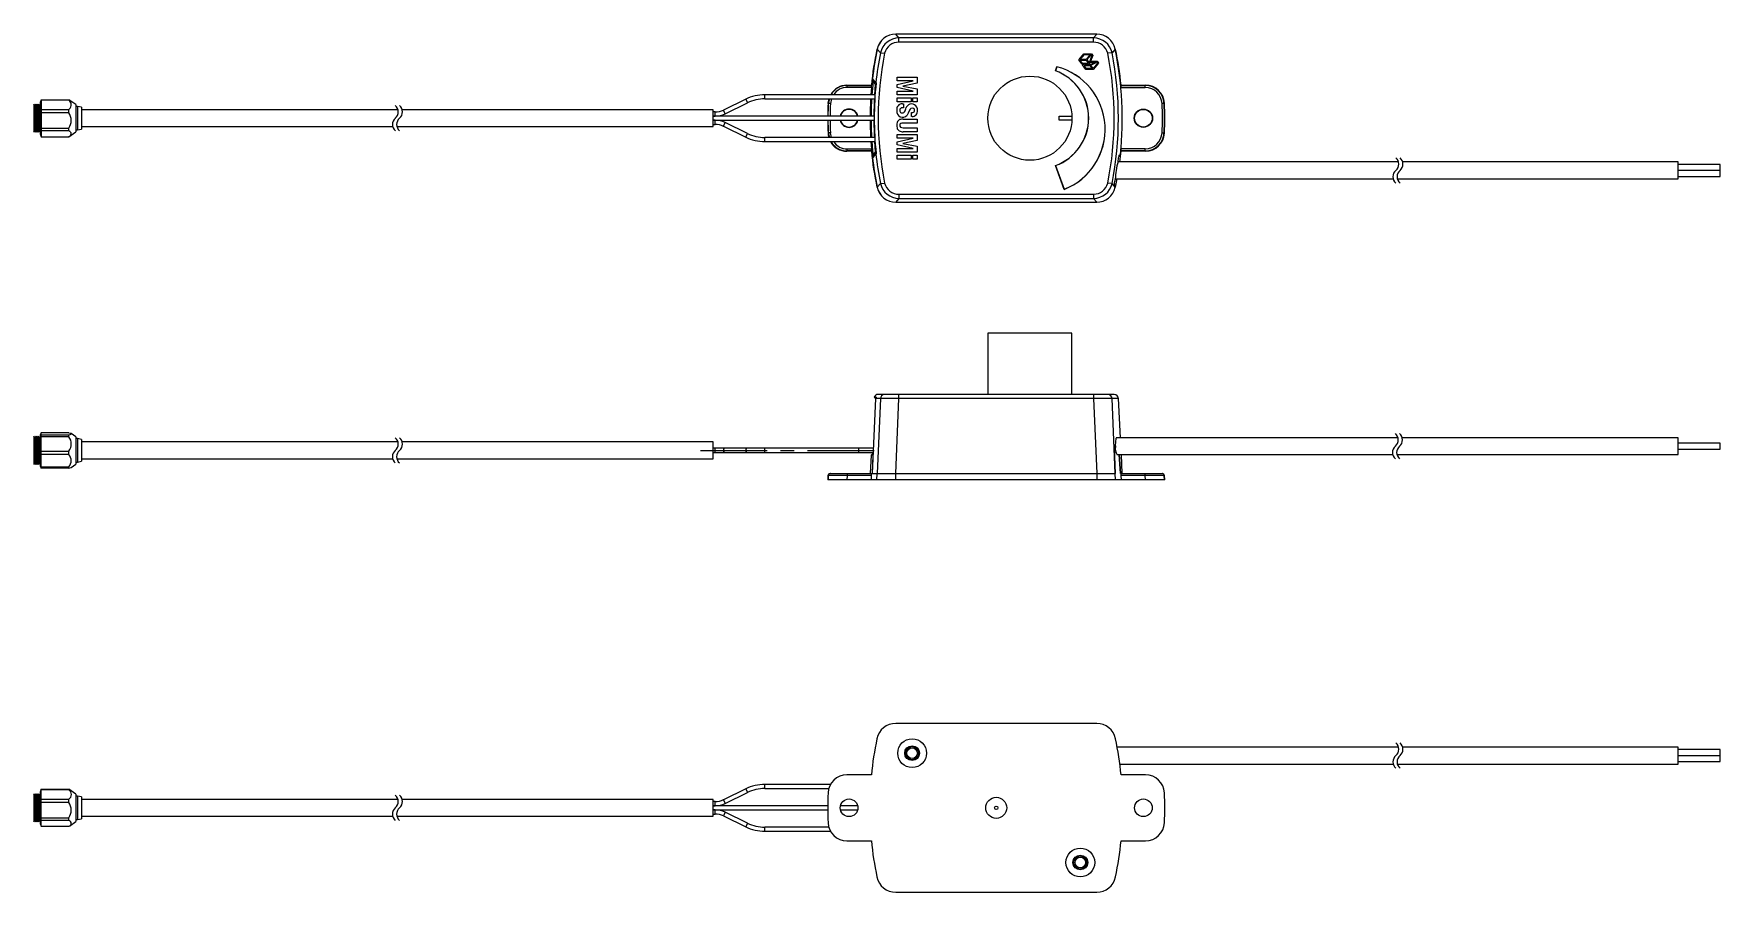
# Model space of a CAD drawing. Extents: x -3 to 865, y -8 to 246.
# Drawn here: x 463.9 to 865, y 22.9 to 227.1 of the extents above; entities that cross this region are included whole.
import ezdxf

# ---------------------------------------------------------------- set-up
doc = ezdxf.new("R2010")
doc.units = 0
doc.header["$LTSCALE"] = 0.5
doc.linetypes.add('CENTER', pattern=[50.8, 31.75, -6.35, 6.35, -6.35])
for name, color, linetype in [('MSM_CENTER', 1, 'CENTER'), ('MSM_CONTINUOUS', 7, 'CONTINUOUS'), ('MSM_NARROW', 5, 'CONTINUOUS')]:
    doc.layers.add(name, color=color, linetype=linetype)

msp = doc.modelspace()

# ---------------------------------------------------------------- linework, layer by layer
at = {"layer": 'MSM_CENTER'}
msp.add_line((622.5, 128), (666.63, 128), dxfattribs=at)
at = {"layer": 'MSM_CONTINUOUS'}
for p, q in [((716.71, 226.99), (668.92, 226.99)), ((669.69, 226.08), (668.92, 226.99)), ((668.93, 227.08), (716.71, 227.08)), ((668.93, 227), (668.93, 227.08)), ((716.71, 227), (668.93, 227)), ((715.95, 226.08), (669.69, 226.08)), ((669.69, 225.08), (669.69, 226.08)), ((715.95, 225.08), (669.69, 225.08)), ((716.71, 226.99), (715.95, 226.08)), ((715.95, 225.08), (715.95, 226.08)), ((716.71, 227.08), (716.71, 227)), ((664.44, 223.44), (664.52, 223.42)), ((664.53, 223.42), (665.28, 222.54)), ((665.28, 222.54), (666.28, 222.43)), ((712.47, 220.86), (713.69, 222.33)), ((713.23, 219.83), (712.47, 220.86)), ((712.77, 220.76), (714.2, 220.76)), ((713.32, 220.03), (712.77, 220.76)), ((712.79, 220.95), (713.78, 222.14)), ((714.21, 220.95), (712.79, 220.95)), ((713.69, 222.33), (715.47, 222.33)), ((713.78, 222.14), (715.2, 222.14)), ((714.2, 220.76), (714.75, 220.03)), ((715.2, 222.14), (714.21, 220.95)), ((714.37, 220.84), (715.4, 222.08)), ((714.37, 220.84), (714.9, 220.13)), ((715.56, 221.87), (714.9, 220.13)), ((715.78, 221.9), (715.26, 220.54)), ((715.4, 222.08), (715.56, 221.87)), ((715.47, 222.33), (715.78, 221.9)), ((720.36, 222.53), (719.36, 222.43)), ((721.11, 223.42), (720.36, 222.53)), ((721.19, 223.44), (721.11, 223.42)), ((669.25, 216.74), (673.99, 216.74)), ((669.25, 215.87), (669.25, 216.74)), ((673.99, 216.74), (673.99, 215.32)), ((706.9, 218.27), (707.25, 219.23)), ((706.92, 218.28), (706.9, 218.27)), ((707.26, 219.22), (706.92, 218.28)), ((707.26, 219.22), (707.25, 219.23)), ((713.23, 219.83), (713.71, 219.84)), ((714.75, 220.03), (713.32, 220.03)), ((713.71, 219.84), (713.37, 219.65)), ((714.15, 218.6), (713.37, 219.65)), ((714.24, 218.8), (713.7, 219.52)), ((713.7, 219.52), (715.12, 219.52)), ((714.14, 219.84), (713.91, 219.72)), ((715.16, 219.72), (713.91, 219.72)), ((714.14, 219.84), (715, 219.83)), ((715.9, 218.6), (714.15, 218.6)), ((715.66, 218.8), (714.24, 218.8)), ((715, 219.83), (715.19, 220.35)), ((715.12, 219.52), (715.66, 218.8)), ((716.37, 220.35), (715.16, 219.72)), ((715.19, 220.35), (716.37, 220.35)), ((715.26, 220.54), (716.8, 220.54)), ((715.31, 219.58), (716.71, 220.32)), ((715.86, 218.84), (715.31, 219.58)), ((716.89, 220.08), (715.86, 218.84)), ((717.14, 220.08), (715.9, 218.6)), ((716.71, 220.32), (716.89, 220.08)), ((716.8, 220.54), (717.14, 220.08)), ((657.31, 214.83), (657.36, 214.77)), ((657.31, 214.83), (663.12, 214.83)), ((657.36, 214.77), (663.17, 214.77)), ((657.36, 214.28), (657.36, 214.77)), ((663.15, 214.28), (657.36, 214.28)), ((663.15, 214.28), (663.01, 212.57)), ((663.17, 214.77), (663.12, 214.83)), ((663.36, 214.04), (663.24, 212.57)), ((663.53, 215.79), (663.36, 216.32)), ((663.53, 215.79), (663.36, 214.04)), ((664.19, 215.47), (663.38, 216.39)), ((664.13, 215.07), (663.53, 215.79)), ((663.91, 212.57), (664.13, 215.07)), ((664.26, 215.39), (664.19, 215.47)), ((673.03, 215.87), (669.25, 215.87)), ((669.25, 215.01), (673.03, 215.87)), ((669.25, 214.27), (669.25, 215.01)), ((673.09, 213.41), (669.25, 214.27)), ((669.25, 213.41), (673.09, 213.41)), ((669.25, 212.54), (669.25, 213.41)), ((673.99, 215.32), (670.64, 214.65)), ((670.64, 214.65), (673.99, 213.95)), ((673.99, 213.95), (673.99, 212.54)), ((722.46, 214.77), (722.51, 214.83)), ((722.46, 214.77), (728.28, 214.77)), ((722.49, 214.28), (728.28, 214.28)), ((722.51, 214.83), (728.33, 214.83)), ((728.33, 214.83), (728.28, 214.77)), ((728.28, 214.53), (728.28, 214.77)), ((728.28, 214.28), (728.28, 214.53)), ((464.12, 210.09), (463.97, 210.36)), ((463.97, 210.36), (463.97, 203.64)), ((464.25, 210.09), (464.12, 210.09)), ((464.12, 210.09), (464.12, 203.91)), ((464.41, 210.36), (464.25, 210.09)), ((464.25, 210.09), (464.25, 203.91)), ((464.41, 210.36), (464.41, 203.64)), ((464.63, 210.09), (464.47, 210.36)), ((464.47, 210.36), (464.47, 203.64)), ((464.75, 210.09), (464.63, 210.09)), ((464.63, 210.09), (464.63, 203.91)), ((464.91, 210.36), (464.75, 210.09)), ((464.75, 210.09), (464.75, 203.91)), ((464.91, 210.36), (464.91, 203.64)), ((465.12, 210.09), (464.97, 210.36)), ((464.97, 210.36), (464.97, 203.64)), ((465.25, 210.09), (465.12, 210.09)), ((465.12, 210.09), (465.12, 203.91)), ((465.4, 210.36), (465.25, 210.09)), ((465.25, 210.09), (465.25, 203.91)), ((465.68, 211.4), (465.4, 210.7)), ((465.4, 210.7), (465.4, 203.3)), ((465.68, 208.68), (465.4, 208.41)), ((465.68, 211.4), (472.29, 211.4)), ((465.68, 211.4), (465.68, 202.6)), ((472.29, 211.29), (465.68, 211.29)), ((465.68, 209.05), (472.29, 209.05)), ((473.9, 210.25), (472.29, 211.4)), ((472.29, 211.29), (472.29, 211.4)), ((472.29, 208.29), (472.29, 209.05)), ((473.9, 210.25), (473.9, 203.75)), ((474.3, 209.8), (473.9, 209.8)), ((475.3, 209.6), (474.3, 209.8)), ((474.3, 209.8), (474.3, 204.2)), ((475.3, 209.6), (475.3, 204.4)), ((550.55, 209), (475.3, 209)), ((625.5, 209), (551.55, 209)), ((625.5, 205), (625.5, 209)), ((633.23, 211.52), (627.93, 208.94)), ((628.36, 208.06), (627.93, 208.94)), ((628.36, 208.06), (633.66, 210.64)), ((633.23, 211.52), (633.66, 210.64)), ((664.01, 212.57), (637.81, 212.57)), ((637.81, 211.59), (637.81, 212.57)), ((637.81, 211.59), (663.95, 211.59)), ((652.82, 210.53), (653.05, 211.59)), ((652.87, 210.48), (652.82, 210.53)), ((653.13, 211.59), (652.87, 210.48)), ((653.37, 210.45), (652.87, 210.48)), ((653.64, 211.59), (653.37, 210.45)), ((673.99, 212.54), (669.25, 212.54)), ((669.25, 211.86), (672.56, 211.86)), ((669.25, 210.91), (669.25, 211.86)), ((672.56, 210.91), (669.25, 210.91)), ((670.54, 210.41), (670.73, 210.41)), ((670.73, 209.46), (670.59, 209.46)), ((670.73, 210.41), (670.73, 209.46)), ((672.19, 208.9), (671.87, 208.16)), ((672.56, 211.86), (672.56, 210.91)), ((672.98, 211.86), (673.99, 211.86)), ((672.98, 210.91), (672.98, 211.86)), ((673.99, 210.91), (672.98, 210.91)), ((673.99, 211.86), (673.99, 210.91)), ((732.77, 210.48), (732.27, 210.45)), ((732.82, 210.53), (732.77, 210.48)), ((464.25, 208.18), (464.41, 208.28)), ((464.91, 208.28), (464.75, 208.18)), ((465.25, 208.18), (465.4, 208.28)), ((472.29, 208.29), (465.68, 208.29)), ((465.68, 204.66), (472.29, 204.66)), ((472.29, 204), (472.29, 204.66)), ((475.3, 205), (549.27, 205)), ((550.27, 205), (625.5, 205)), ((625.96, 208.49), (625.5, 208.49)), ((625.5, 207.51), (625.96, 207.51)), ((663.82, 207.5), (625.5, 207.5)), ((625.5, 206.5), (663.82, 206.5)), ((625.96, 206.49), (625.5, 206.49)), ((625.5, 205.51), (625.96, 205.51)), ((625.96, 207.51), (625.96, 208.49)), ((625.96, 205.51), (625.96, 206.49)), ((627.93, 205.06), (628.36, 205.94)), ((627.93, 205.06), (633.23, 202.48)), ((633.66, 203.36), (628.36, 205.94)), ((670.68, 206.8), (673.99, 206.8)), ((673.99, 205.85), (670.68, 205.85)), ((670.68, 204.73), (673.99, 204.73)), ((671.87, 208.16), (671.62, 207.73)), ((672.68, 207.42), (672.68, 208.33)), ((672.81, 207.42), (672.68, 207.42)), ((673.99, 206.8), (673.99, 205.85)), ((673.99, 204.73), (673.99, 203.77)), ((707.82, 206.5), (707.82, 207.5)), ((707.82, 207.5), (710.81, 207.5)), ((710.81, 206.5), (707.82, 206.5)), ((463.97, 203.64), (464.12, 203.91)), ((464.12, 203.91), (464.25, 203.91)), ((464.25, 203.91), (464.41, 203.64)), ((464.47, 203.64), (464.63, 203.91)), ((464.63, 203.91), (464.75, 203.91)), ((464.75, 203.91), (464.91, 203.64)), ((464.97, 203.64), (465.12, 203.91)), ((465.12, 203.91), (465.25, 203.91)), ((465.25, 203.91), (465.4, 203.64)), ((465.4, 203.3), (465.68, 202.6)), ((472.29, 204), (465.68, 204)), ((465.68, 202.6), (472.29, 202.6)), ((472.29, 202.6), (473.9, 203.75)), ((473.9, 204.2), (474.3, 204.2)), ((474.3, 204.2), (475.3, 204.4)), ((633.23, 202.48), (633.66, 203.36)), ((663.95, 202.41), (637.81, 202.41)), ((637.81, 201.43), (637.81, 202.41)), ((637.81, 201.43), (664.01, 201.43)), ((652.87, 203.52), (652.82, 203.47)), ((653.37, 203.55), (652.87, 203.52)), ((652.87, 203.52), (653.13, 202.41)), ((653.64, 202.41), (653.37, 203.55)), ((663.01, 201.43), (663.15, 199.72)), ((663.24, 201.43), (663.42, 199.3)), ((664.13, 198.93), (663.91, 201.43)), ((669.25, 203.1), (673.99, 203.1)), ((669.25, 202.23), (669.25, 203.1)), ((671.15, 202.22), (669.25, 202.23)), ((669.25, 201.37), (673.04, 202.22)), ((669.25, 200.63), (669.25, 201.37)), ((673.04, 199.78), (669.25, 200.63)), ((673.99, 201.68), (670.64, 200.99)), ((670.64, 200.99), (673.99, 200.31)), ((673.99, 203.77), (670.68, 203.77)), ((673.04, 202.22), (671.15, 202.22)), ((673.99, 203.1), (673.99, 201.68)), ((732.27, 203.55), (732.77, 203.52)), ((732.77, 203.52), (732.82, 203.47)), ((657.31, 199.17), (657.36, 199.23)), ((663.12, 199.17), (657.31, 199.17)), ((657.36, 199.72), (663.15, 199.72)), ((657.36, 199.23), (657.36, 199.72)), ((663.17, 199.23), (657.36, 199.23)), ((663.17, 199.23), (663.12, 199.17)), ((664.25, 198.67), (663.36, 197.68)), ((663.36, 197.68), (663.53, 198.21)), ((664.26, 198.61), (663.37, 197.6)), ((663.42, 199.3), (663.53, 198.21)), ((663.53, 198.21), (664.13, 198.93)), ((669.25, 199.77), (673.04, 199.78)), ((669.25, 198.9), (669.25, 199.77)), ((673.99, 198.9), (669.25, 198.9)), ((669.25, 198.22), (672.56, 198.22)), ((669.25, 197.27), (669.25, 198.22)), ((672.56, 197.27), (669.25, 197.27)), ((672.56, 198.22), (672.56, 197.27)), ((672.98, 198.22), (673.99, 198.22)), ((672.98, 197.27), (672.98, 198.22)), ((673.99, 197.27), (672.98, 197.27)), ((673.99, 200.31), (673.99, 198.9)), ((673.99, 198.22), (673.99, 197.27)), ((788.5, 196.58), (721.79, 196.58)), ((721.8, 196.65), (721.81, 196.65)), ((721.95, 197.79), (721.94, 197.79)), ((721.97, 197.99), (721.98, 197.99)), ((722.34, 198.31), (721.98, 197.99)), ((721.99, 198.09), (722.35, 198.41)), ((728.28, 199.23), (722.46, 199.23)), ((722.46, 199.23), (722.51, 199.17)), ((728.28, 199.72), (722.49, 199.72)), ((728.33, 199.17), (722.51, 199.17)), ((728.28, 199.23), (728.28, 199.72)), ((728.33, 199.17), (728.28, 199.23)), ((855.02, 196.58), (789.5, 196.58)), ((855.02, 192.58), (855.02, 196.58)), ((708.96, 190.07), (706.9, 195.73)), ((706.92, 195.72), (706.9, 195.73)), ((706.92, 195.72), (708.97, 190.09)), ((721.15, 192.58), (787.21, 192.58)), ((721.19, 190.56), (721.59, 192.58)), ((788.21, 192.58), (855.02, 192.58)), ((865.02, 196.02), (855.02, 196.02)), ((855.02, 194.63), (865.02, 194.63)), ((865.02, 194.52), (855.02, 194.52)), ((855.02, 193.13), (865.02, 193.13)), ((865.02, 194.63), (865.02, 196.02)), ((865.02, 193.13), (865.02, 194.52)), ((664.44, 190.56), (664.52, 190.58)), ((664.53, 190.58), (665.28, 191.46)), ((665.28, 191.46), (666.28, 191.57)), ((669.69, 188.92), (715.96, 188.92)), ((669.69, 188.92), (669.69, 187.92)), ((708.97, 190.09), (708.96, 190.07)), ((715.95, 188.92), (715.95, 187.92)), ((720.36, 191.47), (719.36, 191.57)), ((721.11, 190.58), (720.36, 191.47)), ((721.14, 190.74), (720.88, 191.06)), ((720.9, 191.17), (720.89, 191.17)), ((720.9, 191.17), (721.17, 190.84)), ((720.93, 191.37), (720.93, 191.37)), ((721.06, 190.84), (721.17, 190.84)), ((721.19, 190.56), (721.11, 190.58)), ((721.15, 192.5), (721.15, 192.5)), ((669.69, 187.92), (668.92, 187.01)), ((668.92, 187.01), (716.71, 187.01)), ((668.93, 186.92), (668.93, 187)), ((716.71, 186.92), (668.93, 186.92)), ((669.69, 187.92), (715.95, 187.92)), ((716.71, 187.01), (715.95, 187.92)), ((716.71, 187), (716.71, 186.92)), ((710.81, 155.9), (690.82, 155.9)), ((690.82, 155.9), (690.82, 141.3)), ((710.81, 155.7), (710.81, 155.9)), ((710.82, 155.7), (710.81, 155.7)), ((710.82, 141.3), (710.82, 155.7)), ((663.81, 140.64), (664.21, 140.22)), ((664.28, 140.64), (663.81, 140.64)), ((720.88, 141.3), (664.76, 141.3)), ((669.69, 140.3), (669.69, 141.3)), ((715.95, 141.3), (715.95, 140.3)), ((663.38, 122.5), (664.21, 140.3)), ((721.88, 140.3), (664.21, 140.3)), ((665.28, 140.3), (664.53, 122.5)), ((668.93, 122.5), (669.69, 140.3)), ((715.95, 140.3), (716.71, 122.5)), ((721.11, 122.5), (720.36, 140.3)), ((722.37, 131), (721.88, 140.3)), ((464.13, 131.09), (463.97, 131.36)), ((463.97, 131.36), (463.97, 124.64)), ((464.25, 131.09), (464.13, 131.09)), ((464.13, 131.09), (464.13, 124.91)), ((464.41, 131.36), (464.25, 131.09)), ((464.25, 131.09), (464.25, 124.91)), ((464.41, 131.36), (464.41, 124.64)), ((464.63, 131.09), (464.47, 131.36)), ((464.47, 131.36), (464.47, 124.64)), ((464.75, 131.09), (464.63, 131.09)), ((464.63, 131.09), (464.63, 124.91)), ((464.91, 131.36), (464.75, 131.09)), ((464.75, 131.09), (464.75, 124.91)), ((464.91, 131.36), (464.91, 124.64)), ((465.13, 131.09), (464.97, 131.36)), ((464.97, 131.36), (464.97, 124.64)), ((465.25, 131.09), (465.13, 131.09)), ((465.13, 131.09), (465.13, 124.91)), ((465.4, 131.36), (465.25, 131.09)), ((465.25, 131.09), (465.25, 124.91)), ((465.68, 132.21), (465.4, 131.7)), ((465.4, 131.7), (465.4, 124.3)), ((472.29, 132.21), (465.68, 132.21)), ((465.68, 123.79), (465.68, 132.21)), ((465.68, 131.72), (472.29, 131.72)), ((472.29, 131.22), (465.68, 131.22)), ((472.29, 132.21), (472.63, 132.11)), ((472.29, 131.72), (472.56, 131.8)), ((472.29, 131.22), (472.29, 131.72)), ((472.63, 132.11), (472.72, 132.08)), ((472.72, 132.08), (472.8, 132.03)), ((473.9, 131.25), (472.8, 132.04)), ((473.9, 131.25), (473.9, 124.75)), ((474.3, 130.8), (473.9, 130.8)), ((475.3, 130.6), (474.3, 130.8)), ((474.3, 130.8), (474.3, 125.2)), ((475.3, 130.6), (475.3, 125.4)), ((550.55, 130), (475.3, 130)), ((625.5, 130), (551.55, 130)), ((625.5, 126), (625.5, 130)), ((663.66, 128.5), (625.5, 128.5)), ((663.66, 128.49), (625.5, 128.49)), ((625.96, 127.51), (625.96, 128.49)), ((637.81, 127.51), (637.81, 128.49)), ((660.1, 128.5), (660.1, 127.5)), ((720.88, 128.62), (721.14, 122.5)), ((721.15, 128.9), (720.93, 128.9)), ((788.39, 131), (721.39, 131)), ((855.02, 131), (789.39, 131)), ((855.02, 127), (855.02, 131)), ((865.02, 129.7), (855.02, 129.7)), ((865.02, 128.3), (865.02, 129.7)), ((463.97, 124.64), (464.13, 124.91)), ((464.13, 124.91), (464.25, 124.91)), ((464.41, 124.89), (464.25, 125.14)), ((464.25, 124.91), (464.41, 124.64)), ((464.47, 124.64), (464.63, 124.91)), ((464.63, 124.91), (464.75, 124.91)), ((464.75, 125.14), (464.91, 124.89)), ((464.75, 124.91), (464.91, 124.64)), ((464.97, 124.64), (465.13, 124.91)), ((465.13, 124.91), (465.25, 124.91)), ((465.4, 124.9), (465.25, 125.14)), ((465.25, 124.91), (465.4, 124.64)), ((465.4, 124.58), (465.68, 124.11)), ((465.68, 127.83), (472.29, 127.83)), ((472.29, 127.02), (465.68, 127.02)), ((472.29, 127.02), (472.29, 127.83)), ((472.8, 123.96), (473.9, 124.75)), ((473.9, 125.2), (474.3, 125.2)), ((474.3, 125.2), (475.3, 125.4)), ((475.3, 126), (549.26, 126)), ((550.26, 126), (625.5, 126)), ((625.5, 127.51), (663.61, 127.51)), ((625.5, 127.5), (663.61, 127.5)), ((663.04, 126.83), (662.82, 122.5)), ((663.61, 127.39), (663.04, 126.83)), ((663.53, 126.83), (663.04, 126.83)), ((663.36, 122.5), (663.53, 126.83)), ((663.53, 126.83), (663.58, 126.88)), ((721.61, 127), (787.11, 127)), ((722.08, 127), (722.34, 122.5)), ((722.35, 122.5), (722.09, 127)), ((722.81, 122.5), (722.58, 127)), ((788.11, 127), (855.02, 127)), ((855.02, 128.3), (865.02, 128.3)), ((465.4, 124.3), (465.68, 123.79)), ((465.68, 124.11), (472.29, 124.11)), ((472.29, 123.79), (465.68, 123.79)), ((472.29, 123.79), (472.29, 124.11)), ((472.29, 123.79), (472.8, 123.96)), ((652.79, 122.03), (652.74, 121)), ((732.9, 121), (652.74, 121)), ((652.87, 122.03), (652.79, 122.03)), ((652.87, 122.03), (652.82, 121)), ((653.29, 122.5), (721.11, 122.5)), ((657.35, 122.03), (657.31, 121)), ((657.36, 122.5), (657.35, 122.03)), ((663.17, 122.03), (657.36, 122.03)), ((663.12, 121), (663.17, 122.03)), ((664.45, 121), (664.52, 122.5)), ((668.93, 121), (668.93, 122.5)), ((716.71, 122.5), (716.71, 121)), ((716.71, 122.5), (716.71, 121)), ((721.19, 121), (721.11, 122.5)), ((722.34, 122.5), (732.34, 122.5)), ((728.28, 122.03), (722.46, 122.03)), ((722.46, 122.03), (722.51, 121)), ((728.28, 122.03), (728.28, 122.5)), ((728.33, 121), (728.28, 122.03)), ((732.84, 122.03), (732.77, 122.03)), ((732.82, 121), (732.77, 122.03)), ((732.9, 121), (732.84, 122.03)), ((716.71, 63.08), (668.93, 63.08)), ((788.5, 57.42), (721.59, 57.42)), ((855.02, 57.42), (789.5, 57.42)), ((855.02, 53.42), (855.02, 57.42)), ((865.02, 56.87), (855.02, 56.87)), ((865.02, 55.48), (865.02, 56.87)), ((722.21, 53.42), (787.22, 53.42)), ((788.22, 53.42), (855.02, 53.42)), ((855.02, 55.48), (865.02, 55.48)), ((865.02, 55.37), (855.02, 55.37)), ((855.02, 53.98), (865.02, 53.98)), ((865.02, 53.98), (865.02, 55.37)), ((653.43, 48.57), (637.81, 48.57)), ((637.81, 47.59), (637.81, 48.57)), ((663.12, 50.83), (657.31, 50.83)), ((728.33, 50.83), (722.51, 50.83)), ((464.12, 46.09), (463.97, 46.36)), ((463.97, 46.36), (463.97, 39.64)), ((464.25, 46.09), (464.12, 46.09)), ((464.12, 46.09), (464.12, 39.91)), ((464.41, 46.36), (464.25, 46.09)), ((464.25, 46.09), (464.25, 39.91)), ((464.41, 44.28), (464.25, 44.18)), ((464.41, 46.36), (464.41, 39.64)), ((464.63, 46.09), (464.47, 46.36)), ((464.47, 46.36), (464.47, 39.64)), ((464.75, 46.09), (464.63, 46.09)), ((464.63, 46.09), (464.63, 39.91)), ((464.91, 46.36), (464.75, 46.09)), ((464.75, 46.09), (464.75, 39.91)), ((464.75, 44.18), (464.91, 44.28)), ((464.91, 46.36), (464.91, 39.64)), ((465.12, 46.09), (464.97, 46.36)), ((464.97, 46.36), (464.97, 39.64)), ((465.25, 46.09), (465.12, 46.09)), ((465.12, 46.09), (465.12, 39.91)), ((465.4, 46.36), (465.25, 46.09)), ((465.25, 46.09), (465.25, 39.91)), ((465.4, 44.28), (465.25, 44.18)), ((465.68, 47.4), (465.4, 46.7)), ((465.4, 46.7), (465.4, 39.3)), ((465.4, 44.41), (465.68, 44.68)), ((465.68, 47.4), (472.29, 47.4)), ((465.68, 38.6), (465.68, 47.4)), ((472.29, 47.29), (465.68, 47.29)), ((465.68, 45.05), (472.29, 45.05)), ((472.29, 44.29), (465.68, 44.29)), ((473.9, 46.25), (472.29, 47.4)), ((472.29, 47.29), (472.29, 47.4)), ((472.29, 44.29), (472.29, 45.05)), ((473.9, 46.25), (473.9, 39.75)), ((474.3, 45.8), (473.9, 45.8)), ((475.3, 45.6), (474.3, 45.8)), ((474.3, 45.8), (474.3, 40.2)), ((475.3, 45.6), (475.3, 40.4)), ((550.54, 45), (475.3, 45)), ((625.5, 45), (551.54, 45)), ((625.5, 41), (625.5, 45)), ((625.96, 44.49), (625.5, 44.49)), ((625.96, 43.51), (625.96, 44.49)), ((633.23, 47.52), (627.93, 44.94)), ((627.93, 44.94), (628.36, 44.06)), ((628.36, 44.06), (633.66, 46.64)), ((633.23, 47.52), (633.66, 46.64)), ((637.81, 47.59), (653.03, 47.59)), ((465.68, 40.66), (472.29, 40.66)), ((472.29, 40), (472.29, 40.66)), ((473.9, 40.2), (474.3, 40.2)), ((474.3, 40.2), (475.3, 40.4)), ((475.3, 41), (549.26, 41)), ((550.26, 41), (625.5, 41)), ((625.5, 43.51), (625.96, 43.51)), ((652.74, 43.5), (625.5, 43.5)), ((625.5, 42.5), (652.74, 42.5)), ((625.96, 42.49), (625.5, 42.49)), ((625.5, 41.51), (625.96, 41.51)), ((625.96, 41.51), (625.96, 42.49)), ((628.36, 41.94), (627.93, 41.06)), ((627.93, 41.06), (633.23, 38.48)), ((633.66, 39.36), (628.36, 41.94)), ((659.86, 43.5), (655.78, 43.5)), ((655.78, 42.5), (659.86, 42.5)), ((463.97, 39.64), (464.12, 39.91)), ((464.12, 39.91), (464.25, 39.91)), ((464.25, 39.91), (464.41, 39.64)), ((464.47, 39.64), (464.63, 39.91)), ((464.63, 39.91), (464.75, 39.91)), ((464.75, 39.91), (464.91, 39.64)), ((464.97, 39.64), (465.12, 39.91)), ((465.12, 39.91), (465.25, 39.91)), ((465.25, 39.91), (465.4, 39.64)), ((465.4, 39.3), (465.68, 38.6)), ((472.29, 40), (465.68, 40)), ((465.68, 38.6), (472.29, 38.6)), ((472.39, 38.67), (473.9, 39.75)), ((633.66, 39.36), (633.23, 38.48)), ((653.05, 38.41), (637.81, 38.41)), ((637.81, 37.43), (637.81, 38.41)), ((637.81, 37.43), (653.48, 37.43)), ((657.31, 35.17), (663.12, 35.17)), ((722.51, 35.17), (728.33, 35.17)), ((668.93, 22.92), (716.71, 22.92))]:
    msp.add_line(p, q, dxfattribs=at)
for centre, radius in [((700.82, 207), 10), ((727.82, 207), 2.18), ((727.82, 207), 2.1), ((672.82, 56), 3.43), ((672.82, 56), 1.76), ((672.82, 56), 1.7), ((672.82, 56), 1.55), ((672.82, 56), 1.25), ((657.82, 43), 2.1), ((692.82, 43), 2.5), ((727.82, 43), 2.1), ((692.82, 43), 0.4), ((712.82, 30), 3.43), ((712.82, 30), 1.76), ((712.82, 30), 1.7), ((712.82, 30), 1.55), ((712.82, 30), 1.25)]:
    msp.add_circle(centre, radius, dxfattribs=at)
for centre, radius, start, end in [((668.93, 222.5), 4.5, 90, 168.1531), ((668.92, 222.5), 4.49, 89.986, 168.1665), ((669.68, 221.58), 4.5, 89.8604, 167.7497), ((669.67, 221.59), 3.49, 89.7401, 166.0506), ((715.96, 221.58), 4.5, 12.2058, 90.1306), ((715.96, 221.59), 3.49, 13.8996, 90.2484), ((716.71, 222.5), 4.5, 11.8469, 90), ((716.71, 222.5), 4.49, 11.8335, 90.014), ((742.82, 207), 80.08, 168.1531, 174.3897), ((742.82, 207), 80, 168.1531, 173.3081), ((742.82, 207), 79.99, 168.1525, 173.2554), ((742.53, 207.04), 78.79, 168.6544, 173.8555), ((743.65, 207), 78.9, 168.7225, 191.2775), ((642.01, 207), 78.87, 348.7204, 11.2796), ((641.92, 207), 79.96, 348.7979, 11.2022), ((642.82, 207), 79.99, 353.8367, 11.8475), ((642.82, 207), 80, 5.2179, 11.8469), ((642.82, 207), 80.08, 5.6103, 11.8469), ((702.82, 207), 11.98, 289.9248, 70.0752), ((702.82, 207), 12, 290, 70), ((703.37, 204.37), 15.36, 291.3468, 75.3659), ((703.37, 204.37), 15.35, 291.407, 75.3124), ((657.2, 210.64), 4.19, 88.5468, 152.5547), ((657.24, 210.62), 4.16, 88.434, 152.0123), ((657.19, 210.75), 3.53, 87.3521, 148.9852), ((660.87, 214.63), 2.31, 351.2371, 3.6653), ((742.75, 207), 78.94, 173.896, 186.104), ((725.73, 214.67), 3.27, 178.1658, 186.9319), ((728.28, 210.28), 4.49, 2.4865, 90.0031), ((728.28, 210.28), 3.99, 2.4659, 90.0237), ((728.33, 210.34), 4.49, 2.5099, 90.0188), ((469.25, 208.62), 4.04, 32.8373, 41.2578), ((470.64, 210.7), 2.33, 314.9721, 335.4978), ((471.73, 210.17), 1.12, 337.0513, 35.1543), ((625.96, 213), 4.51, 270, 295.8935), ((637.81, 202.08), 10.49, 90, 115.8935), ((637.81, 202.08), 9.51, 90, 115.8935), ((732.82, 207), 80.08, 177.4713, 179.6423), ((732.82, 207), 80.02, 177.5105, 179.642), ((732.82, 207), 79.53, 177.5103, 179.6398), ((657.82, 207), 2.18, 13.2679, 166.7322), ((657.82, 207), 2.1, 13.7741, 166.2258), ((742.82, 207), 80, 176.7108, 179.6419), ((742.82, 207), 79.77, 176.7015, 179.6409), ((742.82, 207), 79.1, 176.6734, 179.6378), ((670.45, 209.12), 1.3, 86.1406, 192.2416), ((670.56, 208.63), 1.4, 171.2857, 319.5901), ((670.64, 208.85), 0.779, 156.4948, 180.7831), ((670.65, 208.87), 0.793, 182.3467, 205.8691), ((670.35, 208.96), 0.471, 103.5205, 155.1449), ((670.6, 207.73), 1.73, 90.2213, 101.8437), ((668.2, 210.3), 3.31, 327.8601, 346.265), ((672.78, 208.96), 1.47, 125.3973, 157.839), ((672.69, 208.98), 1.4, 354.711, 122.9795), ((672.94, 208.67), 0.789, 122.6915, 162.5292), ((672.82, 208.61), 0.782, 62.8823, 113.3852), ((672.84, 208.67), 1.26, 268.6538, 8.1031), ((672.93, 208.81), 0.456, 275.6046, 4.4305), ((672.87, 208.9), 0.517, 354.8505, 52.7), ((652.82, 207), 79.53, 357.5103, 2.4897), ((652.82, 207), 80.02, 357.5105, 2.4896), ((652.82, 207), 80.08, 357.4713, 2.5287), ((469.49, 206.47), 3.33, 326.9481, 33.0519), ((625.96, 213), 5.49, 270, 295.8935), ((625.96, 201), 5.49, 64.1065, 90), ((625.96, 201), 4.51, 64.1065, 90), ((732.82, 207), 80.08, 180.3577, 182.5287), ((732.82, 207), 80.02, 180.358, 182.4896), ((732.82, 207), 79.53, 180.3602, 182.4897), ((657.82, 207), 2.18, 193.2679, 346.7321), ((657.82, 207), 2.1, 193.7741, 346.2259), ((742.82, 207), 80, 180.3581, 183.2892), ((742.82, 207), 79.77, 180.3591, 183.2985), ((742.82, 207), 79.1, 180.3622, 183.3266), ((671.9, 205.29), 2.72, 164.7157, 192.0261), ((670.36, 204.97), 1.16, 192.6196, 236.7313), ((670.29, 205.68), 1.07, 114.5079, 162.3641), ((670.72, 204.2), 2.6, 90.7501, 109.5515), ((670.34, 205.32), 0.48, 119.0296, 184.3135), ((670.41, 205.28), 0.546, 179.2954, 226.9731), ((670.37, 208.75), 0.482, 207.4902, 256.3512), ((670.58, 205.77), 1.05, 238.2618, 275.4284), ((670.58, 204.77), 1.08, 84.351, 115.7906), ((670.45, 209.04), 0.787, 255.3393, 284.6607), ((670.52, 208.82), 0.555, 283.1688, 328.8637), ((672.68, 209.86), 1.53, 269.8265, 280.9137), ((463.94, 203.91), 0.0375, 213.4731, 326.5269), ((464.44, 203.91), 0.0374, 213.4457, 326.5543), ((464.94, 203.91), 0.0375, 213.4731, 326.5269), ((469.91, 200.84), 3.96, 46.5382, 53.1414), ((471.2, 204.34), 2.05, 302.0391, 315.0305), ((472.33, 203.29), 0.518, 1.311, 54.0561), ((472.19, 203.37), 0.659, 313.8506, 354.2701), ((637.81, 211.92), 10.49, 244.1065, 270), ((637.81, 211.92), 9.51, 244.1065, 270), ((660.16, 203.71), 7.35, 181.9183, 184.4432), ((654.76, 203.27), 1.93, 183.6917, 206.4418), ((657.11, 203.29), 4.12, 206.7878, 272.7011), ((657.24, 203.38), 4.16, 207.9878, 271.566), ((657.19, 203.25), 3.53, 211.0148, 272.6478), ((670.63, 205.62), 1.85, 240.897, 271.7151), ((728.28, 203.72), 3.99, 269.9764, 357.5339), ((728.28, 203.72), 4.49, 269.9969, 357.5147), ((728.33, 203.66), 4.49, 269.9811, 357.4902), ((742.82, 207), 80.08, 185.6103, 191.8469), ((659.9, 199.33), 3.27, 358.1658, 6.9319), ((742.82, 207), 80, 186.6919, 191.8469), ((742.82, 207), 79.99, 186.7446, 191.8475), ((742.53, 206.96), 78.79, 186.1452, 191.3455), ((738.92, 191.82), 17.79, 164.2421, 177.8065), ((642.82, 207), 79.66, 352.5354, 353.3618), ((642.82, 207), 79.66, 352.5341, 353.3586), ((723.65, 197.67), 1.71, 165.5573, 175.7592), ((722.88, 197.73), 0.934, 164.3991, 176.8386), ((642.82, 207), 80.08, 352.5206, 354.3897), ((642.82, 207), 80, 353.7651, 354.7821), ((724.77, 199.37), 2.31, 171.2371, 183.6653), ((668.93, 191.5), 4.5, 191.8469, 270), ((668.92, 191.5), 4.49, 191.8335, 270.014), ((669.68, 192.42), 4.5, 192.2508, 270.1391), ((669.67, 192.41), 3.49, 193.9498, 270.2597), ((715.96, 192.42), 4.5, 269.8697, 347.7931), ((715.96, 192.41), 3.49, 269.9884, 346.1005), ((716.71, 191.5), 4.49, 269.986, 348.1665), ((716.71, 191.5), 4.5, 270, 348.1531), ((722.54, 190.96), 1.67, 166.1678, 176.607), ((722.17, 191.08), 1.27, 166.8769, 175.9801), ((642.82, 207), 79.66, 348.6778, 349.5131), ((642.82, 207), 79.66, 348.6823, 349.5156), ((642.82, 207), 80, 348.1531, 348.3466), ((642.82, 207), 79.99, 348.1525, 348.2727), ((664.76, 140.3), 1, 90, 160.3953), ((665.3, 140.25), 1.09, 159.3622, 177.3692), ((666.28, 140.3), 1, 90, 180), ((719.36, 140.3), 1, 0, 90), ((720.88, 140.3), 1, 0, 90), ((463.94, 129.22), 0.0706, 63.7312, 116.2688), ((464.44, 129.22), 0.0706, 63.7137, 116.2863), ((464.94, 129.22), 0.0706, 63.7312, 116.2688), ((469.89, 129.53), 2.94, 324.8086, 35.1914), ((472.34, 132.64), 0.877, 284.6458, 301.801), ((472.68, 131.86), 0.208, 42.3585, 54.4192), ((472.74, 132), 0.118, 303.5699, 336.0034), ((472.8, 131.97), 0.0523, 23.3179, 42.3585), ((472.77, 131.96), 0.0811, 8.8718, 23.3179), ((472.81, 131.96), 0.0394, 336.0034, 8.8718), ((628.6, 128), 0.668, 132.8187, 227.1813), ((633.9, 128), 0.668, 132.8187, 227.1813), ((721.26, 128.7), 0.385, 148.9767, 192.8865), ((724, 128.54), 2.87, 172.8137, 213.6546), ((729.88, 129.29), 8.74, 170.9917, 182.5498), ((722.41, 130.46), 1.17, 156.9316, 170.3228), ((721.69, 130.77), 0.392, 147.2212, 156.9316), ((721.41, 130.95), 0.057, 119.0468, 147.2212), ((721.39, 130.97), 0.0253, 92.7847, 119.0468), ((470.57, 125.56), 2.25, 319.76, 40.24), ((653.29, 122), 0.5, 90.0001, 177.0001), ((653.37, 122), 0.5, 90.0254, 177.0288), ((655.11, -91.76), 213.8, 89.3984, 90.6016), ((662.14, 122.22), 1.05, 349.5831, 15.7883), ((723.96, 122.19), 1.51, 168.2737, 186.3549), ((730.52, -91.77), 213.81, 89.3984, 90.6016), ((732.27, 122), 0.5, 2.9722, 90.0251), ((732.34, 122), 0.5, 3, 90), ((668.93, 58.5), 4.58, 90, 168.1531), ((716.71, 58.5), 4.58, 11.8469, 90), ((742.82, 43), 80.08, 168.1531, 174.3897), ((642.82, 43), 80.08, 5.6103, 11.8469), ((637.81, 38.08), 10.49, 90, 115.8935), ((657.3, 46.34), 4.49, 89.9812, 177.4901), ((728.33, 46.34), 4.49, 2.5098, 90.0189), ((471.46, 46.17), 1.39, 306.5851, 53.4149), ((469.49, 42.47), 3.33, 326.9481, 33.0519), ((625.96, 49), 4.51, 270, 295.8935), ((637.81, 38.08), 9.51, 90, 115.8935), ((732.82, 43), 80.08, 177.4713, 182.5287), ((652.82, 43), 80.08, 357.4713, 2.5287), ((625.96, 49), 5.49, 270, 295.8935), ((625.96, 37), 5.49, 64.1065, 90), ((625.96, 37), 4.51, 64.1065, 90), ((463.94, 39.91), 0.0375, 213.4731, 326.5269), ((464.44, 39.91), 0.0374, 213.4457, 326.5543), ((464.94, 39.91), 0.0375, 213.4731, 326.5269), ((472.13, 39.3), 0.717, 282.4696, 77.5304), ((637.81, 47.92), 10.49, 244.1065, 270), ((637.81, 47.92), 9.51, 244.1065, 270), ((657.3, 39.66), 4.49, 182.5098, 270.0189), ((728.33, 39.66), 4.49, 269.9812, 357.4901), ((742.82, 43), 80.08, 185.6103, 191.8469), ((642.82, 43), 80.08, 348.1531, 354.3897), ((668.93, 27.5), 4.58, 191.8469, 270), ((716.71, 27.5), 4.58, 270, 348.1531)]:
    msp.add_arc(centre, radius, start, end, dxfattribs=at)
at = {"layer": 'MSM_NARROW'}
for centre, start, end in [((548.67, 208.5), 309.5282, 50.4718), ((549.67, 208.5), 309.5282, 50.4718), ((551.15, 205.5), 129.5282, 230.4718), ((552.15, 205.5), 129.5282, 230.4718), ((786.62, 196.08), 309.5282, 50.4718), ((787.62, 196.08), 309.5282, 50.4718), ((789.09, 193.08), 129.5282, 230.4718), ((790.09, 193.08), 129.5282, 230.4718), ((548.67, 129.5), 309.5282, 50.4718), ((549.67, 129.5), 309.5282, 50.4718), ((788.99, 127.5), 129.5282, 230.4718), ((786.51, 130.5), 309.5282, 50.4718), ((789.99, 127.5), 129.5282, 230.4718), ((787.51, 130.5), 309.5282, 50.4718), ((551.14, 126.5), 129.5282, 230.4718), ((552.14, 126.5), 129.5282, 230.4718), ((786.62, 56.92), 309.5282, 50.4718), ((787.62, 56.92), 309.5282, 50.4718), ((789.1, 53.92), 129.5282, 230.4718), ((790.1, 53.92), 129.5282, 230.4718), ((548.66, 44.5), 309.5282, 50.4718), ((549.66, 44.5), 309.5282, 50.4718), ((551.14, 41.5), 129.5282, 230.4718), ((552.14, 41.5), 129.5282, 230.4718)]:
    msp.add_arc(centre, 1.94, start, end, dxfattribs=at)

doc.saveas('drawing.dxf')
